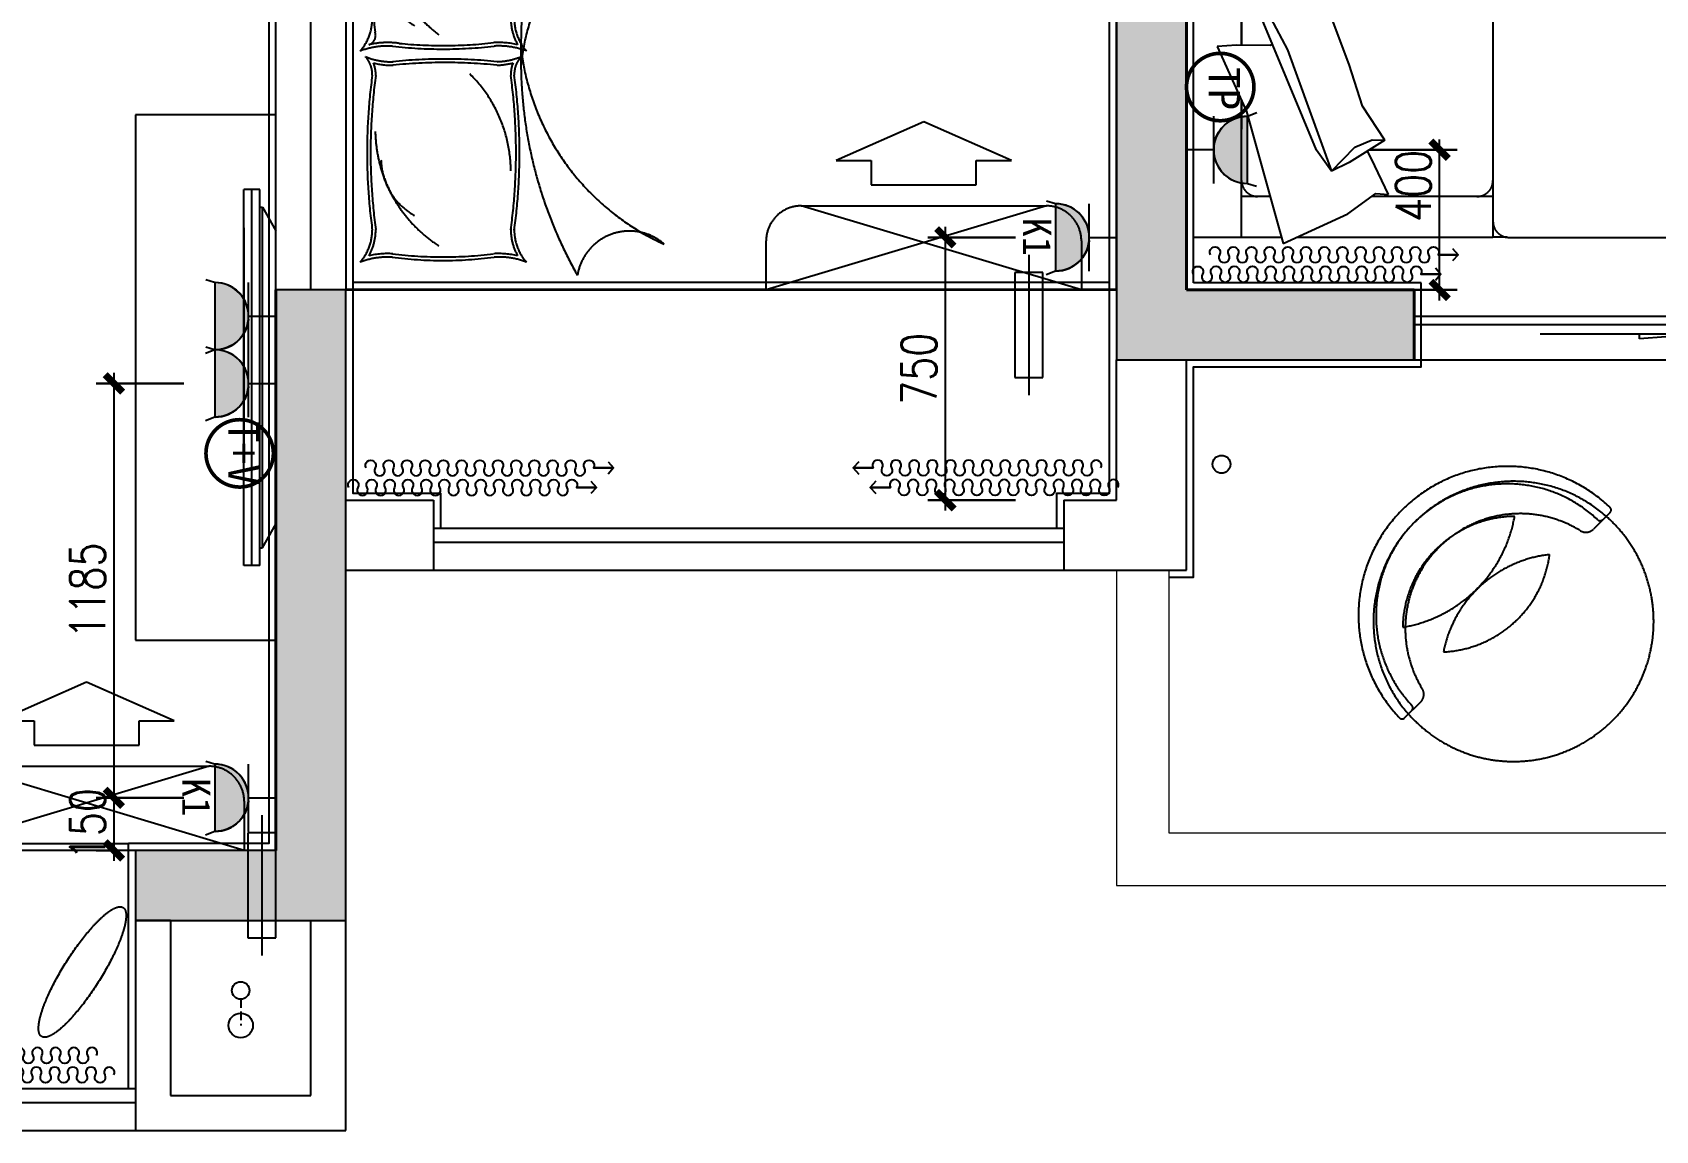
# Model space of a CAD drawing. Header units: inches. Extents: x -2597087 to 134135, y -662679 to 20000.
# Drawn here: x 9923 to 14557, y -62292 to -59157 of the extents above; entities that cross this region are included whole.
import ezdxf
from ezdxf.enums import TextEntityAlignment as Align

# ---------------------------------------------------------------- set-up
doc = ezdxf.new("R2010")
doc.units = ezdxf.units.IN
doc.header["$LTSCALE"] = 100
doc.header["$MEASUREMENT"] = 0
for name, pattern in [('__DASH', [0.35, 0.25, -0.1]), ('DASH', [0.35, 0.25, -0.1]), ('HIDDEN', [0.375, 0.25, -0.125]), ('HIDDEN2', [4.7625, 3.175, -1.5875])]:
    doc.linetypes.add(name, pattern=pattern)
doc.layers.get('0').update_dxf_attribs({"linetype": 'CONTINUOUS'})
doc.layers.get('Defpoints').update_dxf_attribs({"linetype": 'CONTINUOUS'})
for name, color, linetype in [('002新做墙体', 53, 'CONTINUOUS'), ('003门', 17, 'CONTINUOUS'), ('009-活动家具', 157, 'DASH'), ('009活动家具', 157, 'CONTINUOUS'), ('011 完成面', 24, 'CONTINUOUS'), ('011完成面', 24, 'CONTINUOUS'), ('015天花', 65, 'CONTINUOUS'), ('017-插座图层', 30, 'CONTINUOUS'), ('018-弱电图层', 20, 'CONTINUOUS'), ('026窗帘', 11, 'CONTINUOUS'), ('027楼梯', 77, 'CONTINUOUS'), ('029空调室内机', 82, 'CONTINUOUS'), ('PIPE-凝结', 99, 'DASH'), ('PUB_HATCH', 8, 'CONTINUOUS'), ('VPIPE-凝结', 99, 'DASH'), ('WALL', 7, 'CONTINUOUS'), ('WINDOW', 4, 'CONTINUOUS'), ('插座尺寸标注', 2, 'CONTINUOUS')]:
    doc.layers.add(name, color=color, linetype=linetype)
doc.layers.add('BALCONY', color=3, linetype='CONTINUOUS', lineweight=0)
doc.layers.add('COLUMN', color=30, linetype='CONTINUOUS', lineweight=40)
doc.styles.add('尺寸标注', font='romans.shx', dxfattribs={"width": 0.8, "bigfont": 'hztxt.shx'})
doc.styles.add('文字标注', font='')
doc.styles.get('文字标注').set_extended_font_data('SimSun')
doc.dimstyles.new('A3-50', dxfattribs={"dimscale": 50, "dimtxt": 2, "dimasz": 1, "dimexe": 1, "dimexo": 1, "dimgap": 0.5, "dimtad": 1, "dimdec": 0, "dimlfac": -50, "dimrnd": 5, "dimzin": 0, "dimdsep": 46, "dimtxsty": '尺寸标注', "dimblk": 'ARCHTICK', "dimcen": 0, "dimdle": 0.6, "dimclrd": 251, "dimclre": 251, "dimclrt": 2, "dimadec": 0, "dimazin": 0, "dimtfac": 1, "dimtdec": 0, "dimtix": 1, "dimtmove": 2, "dimatfit": 3, "dimldrblk": 'DOT', "dimfxl": 4, "dimfxlon": 1, "dimtolj": 1, "dimtzin": 0, "dimlwe": 30, "dimarcsym": 0})

# ---------------------------------------------------------------- blocks, each defined once
blk = doc.blocks.new('*U1377')
at = {"linetype": 'Continuous'}
for p, q in [((-39.4, -71.7), (-45.1, -75.6)), ((-33.4, -68.3), (-39.4, -71.7)), ((-39.4, -71.7), (-39.4, -71.7)), ((-27.1, -65.6), (-33.4, -68.3)), ((-33.4, -68.3), (-33.4, -68.3)), ((-20.5, -63.4), (-27.1, -65.6)), ((-27.1, -65.6), (-27.1, -65.6)), ((-13.8, -61.8), (-20.5, -63.4)), ((-20.5, -63.4), (-20.5, -63.4)), ((-6.9, -60.8), (-13.8, -61.8)), ((-13.8, -61.8), (-13.8, -61.8)), ((0, -60.5), (-6.9, -60.8)), ((-6.9, -60.8), (-6.9, -60.8)), ((6.9, -60.8), (0, -60.5)), ((6.9, -60.8), (6.9, -60.8)), ((6.9, -60.8), (13.8, -61.8)), ((13.8, -61.8), (13.8, -61.8)), ((13.8, -61.8), (20.5, -63.4)), ((20.5, -63.4), (20.5, -63.4)), ((20.5, -63.4), (27.1, -65.6)), ((27.1, -65.6), (27.1, -65.6)), ((27.1, -65.6), (33.4, -68.3)), ((33.4, -68.3), (33.4, -68.3)), ((33.4, -68.3), (39.5, -71.7)), ((39.5, -71.7), (39.5, -71.7)), ((39.5, -71.7), (45.2, -75.6)), ((-69.9, -108.3), (-72.1, -114.9)), ((-67.1, -102), (-69.9, -108.3)), ((-69.9, -108.3), (-69.9, -108.3)), ((-63.7, -95.9), (-67.1, -102)), ((-67.1, -102), (-67.1, -102)), ((-59.8, -90.2), (-63.7, -95.9)), ((-63.7, -95.9), (-63.7, -95.9)), ((-55.4, -84.9), (-59.8, -90.2)), ((-59.8, -90.2), (-59.8, -90.2)), ((-50.5, -80), (-55.4, -84.9)), ((-55.4, -84.9), (-55.4, -84.9)), ((-45.1, -75.6), (-50.5, -80)), ((-50.5, -80), (-50.5, -80)), ((-45.1, -75.6), (-45.1, -75.6)), ((45.2, -75.6), (45.2, -75.6)), ((45.2, -75.6), (50.5, -80)), ((50.5, -80), (50.5, -80)), ((50.5, -80), (55.4, -84.9)), ((55.4, -84.9), (55.4, -84.9)), ((55.4, -84.9), (59.8, -90.2)), ((59.8, -90.2), (59.8, -90.2)), ((59.8, -90.2), (63.7, -95.9)), ((63.7, -95.9), (63.7, -95.9)), ((63.7, -95.9), (67.1, -102)), ((67.1, -102), (67.1, -102)), ((67.1, -102), (69.9, -108.3)), ((69.9, -108.3), (69.9, -108.3)), ((69.9, -108.3), (72.1, -114.9)), ((-74.7, -128.5), (-75, -135.4)), ((75, -135.4), (-75, -135.4)), ((-73.7, -121.6), (-74.7, -128.5)), ((-74.7, -128.5), (-74.7, -128.5)), ((-72.1, -114.9), (-73.7, -121.6)), ((-73.7, -121.6), (-73.7, -121.6)), ((-72.1, -114.9), (-72.1, -114.9)), ((72.1, -114.9), (72.1, -114.9)), ((72.1, -114.9), (73.7, -121.6)), ((73.7, -121.6), (73.7, -121.6)), ((73.7, -121.6), (74.7, -128.5)), ((74.7, -128.5), (74.7, -128.5)), ((74.7, -128.5), (75, -135.4)), ((75, -135.4), (75, -135.4))]:
    blk.add_line(p, q, dxfattribs=at)
for points in [[(-39.4, -71.7), (-45.1, -75.6), (45.2, -75.6)], [(-33.4, -68.3), (-39.4, -71.7), (39.5, -71.7)], [(-39.4, -71.7), (-39.4, -71.7), (39.5, -71.7)], [(-27.1, -65.6), (-33.4, -68.3), (33.4, -68.3)], [(-33.4, -68.3), (-33.4, -68.3), (33.4, -68.3)], [(-20.5, -63.4), (-27.1, -65.6), (27.1, -65.6)], [(-27.1, -65.6), (-27.1, -65.6), (27.1, -65.6)], [(-13.8, -61.8), (-20.5, -63.4), (20.5, -63.4)], [(-20.5, -63.4), (-20.5, -63.4), (20.5, -63.4)], [(-6.9, -60.8), (-13.8, -61.8), (13.8, -61.8)], [(-13.8, -61.8), (-13.8, -61.8), (13.8, -61.8)], [(0, -60.5), (-6.9, -60.8), (6.9, -60.8)], [(-6.9, -60.8), (-6.9, -60.8), (6.9, -60.8)], [(-69.9, -108.3), (-72.1, -114.9), (72.1, -114.9)], [(-67.1, -102), (-69.9, -108.3), (69.9, -108.3)], [(-69.9, -108.3), (-69.9, -108.3), (69.9, -108.3)], [(-63.7, -95.9), (-67.1, -102), (67.1, -102)], [(-67.1, -102), (-67.1, -102), (67.1, -102)], [(-59.8, -90.2), (-63.7, -95.9), (63.7, -95.9)], [(-63.7, -95.9), (-63.7, -95.9), (63.7, -95.9)], [(-55.4, -84.9), (-59.8, -90.2), (59.8, -90.2)], [(-59.8, -90.2), (-59.8, -90.2), (59.8, -90.2)], [(-50.5, -80), (-55.4, -84.9), (55.4, -84.9)], [(-55.4, -84.9), (-55.4, -84.9), (55.4, -84.9)], [(-45.1, -75.6), (-50.5, -80), (50.5, -80)], [(-50.5, -80), (-50.5, -80), (50.5, -80)], [(-45.1, -75.6), (-45.1, -75.6), (45.2, -75.6)], [(-74.7, -128.5), (-75, -135.4), (75, -135.4)], [(-73.7, -121.6), (-74.7, -128.5), (74.7, -128.5)], [(-74.7, -128.5), (-74.7, -128.5), (74.7, -128.5)], [(-72.1, -114.9), (-73.7, -121.6), (73.7, -121.6)], [(-73.7, -121.6), (-73.7, -121.6), (73.7, -121.6)], [(-72.1, -114.9), (-72.1, -114.9), (72.1, -114.9)]]:
    blk.add_solid(points, dxfattribs=at)
at = {"linetype": 'Continuous', "extrusion": (0, 0, -1)}
for points in [[(39.4, -71.7), (-39.5, -71.7), (-39.5, -71.7)], [(39.4, -71.7), (-39.5, -71.7), (-45.2, -75.6)], [(33.4, -68.3), (-33.4, -68.3), (-33.4, -68.3)], [(33.4, -68.3), (-33.4, -68.3), (-39.5, -71.7)], [(27.1, -65.6), (-27.1, -65.6), (-27.1, -65.6)], [(27.1, -65.6), (-27.1, -65.6), (-33.4, -68.3)], [(20.5, -63.4), (-20.5, -63.4), (-20.5, -63.4)], [(20.5, -63.4), (-20.5, -63.4), (-27.1, -65.6)], [(13.8, -61.8), (-13.8, -61.8), (-13.8, -61.8)], [(13.8, -61.8), (-13.8, -61.8), (-20.5, -63.4)], [(6.9, -60.8), (-6.9, -60.8), (-6.9, -60.8)], [(6.9, -60.8), (-6.9, -60.8), (-13.8, -61.8)], [(69.9, -108.3), (-69.9, -108.3), (-69.9, -108.3)], [(69.9, -108.3), (-69.9, -108.3), (-72.1, -114.9)], [(67.1, -102), (-67.1, -102), (-67.1, -102)], [(67.1, -102), (-67.1, -102), (-69.9, -108.3)], [(63.7, -95.9), (-63.7, -95.9), (-63.7, -95.9)], [(63.7, -95.9), (-63.7, -95.9), (-67.1, -102)], [(59.8, -90.2), (-59.8, -90.2), (-59.8, -90.2)], [(59.8, -90.2), (-59.8, -90.2), (-63.7, -95.9)], [(55.4, -84.9), (-55.4, -84.9), (-55.4, -84.9)], [(55.4, -84.9), (-55.4, -84.9), (-59.8, -90.2)], [(50.5, -80), (-50.5, -80), (-50.5, -80)], [(50.5, -80), (-50.5, -80), (-55.4, -84.9)], [(45.1, -75.6), (-45.2, -75.6), (-45.2, -75.6)], [(45.1, -75.6), (-45.2, -75.6), (-50.5, -80)], [(75, -135.4), (-75, -135.4), (-75, -135.4)], [(74.7, -128.5), (-74.7, -128.5), (-74.7, -128.5)], [(74.7, -128.5), (-74.7, -128.5), (-75, -135.4)], [(73.7, -121.6), (-73.7, -121.6), (-73.7, -121.6)], [(73.7, -121.6), (-73.7, -121.6), (-74.7, -128.5)], [(72.1, -114.9), (-72.1, -114.9), (-72.1, -114.9)], [(72.1, -114.9), (-72.1, -114.9), (-73.7, -121.6)]]:
    blk.add_solid(points, dxfattribs=at)
blk = doc.blocks.new('A$C14D57D85')
for p, q in [((0, -60.5), (0, 0)), ((75, -60.5), (-75, -60.5)), ((-75, -136.2), (-81.2, -156.2)), ((75, -135.4), (-75, -135.4)), ((-75, -135.4), (-75, -136.2)), ((75, -136), (83.4, -156.6))]:
    blk.add_line(p, q)
blk.add_arc((0, -135.5), 75, 0.0968, 179.9027)
at = {"linetype": 'Continuous'}
blk.add_blockref('*U1377', (0, 0), dxfattribs=at)
at = {"color": 2, "style": '文字标注'}
blk.add_attdef('F', text='', height=62.7, dxfattribs=at).set_placement((-19.2, -207.1), (25.6, -207.1), align=Align.ALIGNED)
blk = doc.blocks.new('A$C556527C6')
at = {"const_width": 8.17}
blk.add_lwpolyline([(-75.2, 75.2, 1), (75.2, 75.2, 1)], format="xyb", close=True, dxfattribs=at)
at = {"color": 50, "style": '文字标注'}
blk.add_attdef('F', (-23.1, 32.8), '', height=84.7, dxfattribs=at)
blk = doc.blocks.new('_ArchTick')
at = {"color": 0, "linetype": 'ByBlock', "const_width": 0.4}
blk.add_lwpolyline([(-0.5, -0.5), (0.5, 0.5)], dxfattribs=at)
blk = doc.blocks.new('*D1417')
at = {"layer": 'Defpoints', "color": 0, "transparency": 16777216}
for p in [(-5006.1, -58552.6), (-5390.9, -59735.7), (-4928.7, -59735.7)]:
    blk.add_point(p, dxfattribs=at)
at = {"layer": '插座尺寸标注', "color": 251, "lineweight": 30, "transparency": 16777216}
for p, q in [((-5190.9, -58552.6), (-5440.9, -58552.6)), ((-5190.9, -59735.7), (-5440.9, -59735.7))]:
    blk.add_line(p, q, dxfattribs=at)
at = {"layer": '插座尺寸标注', "color": 251, "lineweight": -2, "transparency": 16777216}
blk.add_line((-5390.9, -58522.6), (-5390.9, -59765.7), dxfattribs=at)
at = {"layer": '插座尺寸标注', "color": 251, "lineweight": -2, "transparency": 16777216, "xscale": 50, "yscale": 50, "zscale": 50}
for p, rotation in [((-5390.9, -58552.6), 90), ((-5390.9, -59735.7), 270)]:
    blk.add_blockref('_ArchTick', p, dxfattribs=dict(at, rotation=rotation))
at = {"layer": '插座尺寸标注', "color": 2, "transparency": 16777216, "insert": (-5465.9, -59144.1), "char_height": 100, "attachment_point": 5, "rotation": 90, "style": '尺寸标注'}
blk.add_mtext('\\A1;1185', dxfattribs=at)
blk = doc.blocks.new('_Dot')
at = {"color": 0, "linetype": 'ByBlock', "lineweight": -2}
blk.add_line((-0.5, 0), (-1, 0), dxfattribs=at)
at = {"color": 0, "linetype": 'ByBlock', "const_width": 0.5}
blk.add_lwpolyline([(-0.25, 0, 1), (0.25, 0, 1)], format="xyb", close=True, dxfattribs=at)
blk = doc.blocks.new('*D1418')
at = {"layer": 'Defpoints', "color": 0, "transparency": 16777216}
for p in [(-4928.7, -59735.7), (-5390.9, -59885.7), (-5328.7, -59885.7)]:
    blk.add_point(p, dxfattribs=at)
at = {"layer": '插座尺寸标注', "color": 251, "lineweight": -2, "transparency": 16777216}
blk.add_line((-5390.9, -59705.7), (-5390.9, -59915.7), dxfattribs=at)
at = {"layer": '插座尺寸标注', "color": 251, "lineweight": 30, "transparency": 16777216}
for p, q in [((-5190.9, -59735.7), (-5440.9, -59735.7)), ((-5378.7, -59885.7), (-5440.9, -59885.7))]:
    blk.add_line(p, q, dxfattribs=at)
at = {"layer": '插座尺寸标注', "color": 251, "lineweight": -2, "transparency": 16777216, "xscale": 50, "yscale": 50, "zscale": 50}
for p, rotation in [((-5390.9, -59735.7), 90), ((-5390.9, -59885.7), 270)]:
    blk.add_blockref('_ArchTick', p, dxfattribs=dict(at, rotation=rotation))
at = {"layer": '插座尺寸标注', "color": 2, "transparency": 16777216, "insert": (-5465.9, -59810.7), "char_height": 100, "attachment_point": 5, "rotation": 90, "style": '尺寸标注'}
blk.add_mtext('\\A1;150', dxfattribs=at)
blk = doc.blocks.new('*D1420')
at = {"layer": 'Defpoints', "color": 0, "transparency": 16777216}
for p in [(-3017, -58135.7), (-2528.7, -58135.7), (-2528.7, -58885.7)]:
    blk.add_point(p, dxfattribs=at)
at = {"layer": '插座尺寸标注', "color": 251, "lineweight": 30, "transparency": 16777216}
for p, q in [((-2817, -58135.7), (-3067, -58135.7)), ((-2817, -58885.7), (-3067, -58885.7))]:
    blk.add_line(p, q, dxfattribs=at)
at = {"layer": '插座尺寸标注', "color": 251, "lineweight": -2, "transparency": 16777216}
blk.add_line((-3017, -58915.7), (-3017, -58105.7), dxfattribs=at)
at = {"layer": '插座尺寸标注', "color": 251, "lineweight": -2, "transparency": 16777216, "xscale": 50, "yscale": 50, "zscale": 50}
for p, rotation in [((-3017, -58135.7), 90), ((-3017, -58885.7), 270)]:
    blk.add_blockref('_ArchTick', p, dxfattribs=dict(at, rotation=rotation))
at = {"layer": '插座尺寸标注', "color": 2, "transparency": 16777216, "insert": (-3092, -58510.7), "char_height": 100, "attachment_point": 5, "rotation": 90, "style": '尺寸标注'}
blk.add_mtext('\\A1;750', dxfattribs=at)
blk = doc.blocks.new('*D1421')
at = {"layer": 'Defpoints', "color": 0, "transparency": 16777216}
for p in [(-2151.9, -57885.7), (-1606.1, -57885.7), (-2151.9, -58285.7)]:
    blk.add_point(p, dxfattribs=at)
at = {"layer": '插座尺寸标注', "color": 251, "lineweight": -2, "transparency": 16777216}
blk.add_line((-1606.1, -58315.7), (-1606.1, -57855.7), dxfattribs=at)
at = {"layer": '插座尺寸标注', "color": 251, "lineweight": 30, "transparency": 16777216}
for p, q in [((-1806.1, -57885.7), (-1556.1, -57885.7)), ((-1806.1, -58285.7), (-1556.1, -58285.7))]:
    blk.add_line(p, q, dxfattribs=at)
at = {"layer": '插座尺寸标注', "color": 251, "lineweight": -2, "transparency": 16777216, "xscale": 50, "yscale": 50, "zscale": 50}
for p, rotation in [((-1606.1, -57885.7), 90), ((-1606.1, -58285.7), 270)]:
    blk.add_blockref('_ArchTick', p, dxfattribs=dict(at, rotation=rotation))
at = {"layer": '插座尺寸标注', "color": 2, "transparency": 16777216, "insert": (-1681.1, -57988.5), "char_height": 100, "attachment_point": 5, "rotation": 90, "style": '尺寸标注'}
blk.add_mtext('\\A1;400', dxfattribs=at)
blk = doc.blocks.new('dfgdfht67964dfgsdg')
at = {"layer": '029空调室内机', "color": 250, "linetype": '__DASH', "ltscale": 100}
for p, q in [((-100, 240), (-900, 0)), ((0, 0), (-800, 240))]:
    blk.add_line(p, q, dxfattribs=at)
blk.add_lwpolyline([(-700, 370), (-600, 370), (-600, 300), (-300, 300), (-300, 370), (-200, 370), (-450, 480)], close=True, dxfattribs=at)
blk.add_lwpolyline([(0, 0), (-900, 0), (-900, 140, -0.414214), (-800, 240), (-100, 240, -0.414214), (0, 140)], format="xyb", close=True, dxfattribs=at)
blk = doc.blocks.new('sdfgadsgfasdy568753sdfas')
at = {"layer": '029空调室内机', "color": 250, "linetype": '__DASH', "ltscale": 100}
blk.add_line((0, 100), (0, -300), dxfattribs=at)
blk.add_lwpolyline([(-40, -250), (40, -250), (40, 50), (-40, 50)], close=True, dxfattribs=at)
blk = doc.blocks.new('$DorLib2D$00000131')
at = {"color": 0, "linetype": 'Continuous'}
for p, q in [((0.15, 0.125), (0.2319, 0.1973)), ((0.2319, 0.1973), (0.2319, 0.125)), ((-0.5, 0.125), (-0.5, 0)), ((0.0192, 0.125), (-0.5, 0.125)), ((0.0192, 0), (0.0192, 0.125)), ((0.35, 0.125), (0.15, 0.125)), ((-0.5, 0), (0.0192, 0)), ((-0.024, 0), (0.5, 0)), ((-0.024, -0.125), (-0.024, 0)), ((0.5, 0), (0.5, -0.125)), ((-0.35, -0.125), (-0.15, -0.125)), ((-0.2319, -0.1973), (-0.2319, -0.125)), ((-0.15, -0.125), (-0.2319, -0.1973)), ((0.5, -0.125), (-0.024, -0.125))]:
    blk.add_line(p, q, dxfattribs=at)
blk = doc.blocks.new('A$C21280DF3')
at = {"layer": '009活动家具', "linetype": 'HIDDEN', "ltscale": 250}
for p, q in [((75, 0), (75, 1035)), ((75, 1035), (150, 1035)), ((150, 0), (150, 1035)), ((61.9, 986.5), (0, 921.7)), ((75, 986.5), (61.9, 986.5)), ((0, 113.3), (0, 921.7)), ((150, 930), (150, 330)), ((0, 594), (0, 666)), ((0, 371.6), (0, 443.7)), ((61.9, 48.5), (0, 113.3)), ((75, 48.5), (61.9, 48.5)), ((75, 0), (150, 0))]:
    blk.add_line(p, q, dxfattribs=at)
at = {"layer": '009活动家具', "color": 251, "linetype": 'HIDDEN', "ltscale": 250}
for p, q in [((112.6, 0), (112.6, 1035)), ((61.9, 48.5), (61.9, 986.5))]:
    blk.add_line(p, q, dxfattribs=at)
blk = doc.blocks.new('dsfsdfs')
at = {"linetype": 'DASH', "ltscale": 10}
blk.add_line((52703.5, 27008.2), (52703.8, 27008.2), dxfattribs=at)
at = {"layer": '009活动家具', "linetype": 'DASH', "ltscale": 200}
for p, q in [((54655.7, 28544.5), (54631.3, 28538.3)), ((54686, 28550.1), (54655.7, 28544.5)), ((54712.8, 28551.3), (54686, 28550.1)), ((54739.6, 28548.8), (54712.8, 28551.3)), ((54759.1, 28544.6), (54739.6, 28548.8)), ((54794, 28522.6), (54759.1, 28544.6)), ((54571.4, 28509.9), (54527.5, 28483.3)), ((54592.8, 28520.1), (54571.4, 28509.9)), ((54600.8, 28503.1), (54580.3, 28493.3)), ((54631.3, 28538.3), (54592.8, 28520.1)), ((54637.7, 28520.5), (54600.9, 28503.1)), ((54659.7, 28526.1), (54637.7, 28520.5)), ((54688.1, 28531.4), (54659.7, 28526.1)), ((54712.4, 28532.5), (54688.1, 28531.4)), ((54736.7, 28530.2), (54712.4, 28532.5)), ((54751.9, 28526.9), (54736.7, 28530.2)), ((54779.9, 28509.3), (54751.9, 28526.9)), ((54795.7, 28480.4), (54779.9, 28509.3)), ((54813, 28488), (54794, 28522.6)), ((54497.4, 28456.3), (54453.9, 28407.4)), ((54527.5, 28483.3), (54497.4, 28456.3)), ((54538.8, 28468.1), (54510.7, 28443)), ((54580.3, 28493.3), (54538.8, 28468.1)), ((54803.6, 28457.4), (54795.7, 28480.4)), ((54810.9, 28424.7), (54803.6, 28457.4)), ((54821.7, 28462.5), (54813, 28488)), ((54829.6, 28427), (54821.7, 28462.5)), ((54453.9, 28407.4), (54440.9, 28360.4)), ((54510.7, 28443), (54470.8, 28398.2)), ((54811.8, 28389.2), (54810.9, 28424.7)), ((54830.7, 28388.4), (54829.6, 28427)), ((53146.9, 28233.8), (53146.9, 28369.7)), ((54440.9, 28360.4), (54440.5, 28318.5)), ((54459.7, 28357.7), (54459.3, 28319.1)), ((54470.8, 28398.2), (54459.7, 28357.7)), ((54799.5, 28339.2), (54808.8, 28362.7)), ((54808.8, 28362.7), (54811.8, 28389.2)), ((54816.7, 28331.6), (54827.1, 28358.1)), ((54827.1, 28358.1), (54830.7, 28388.4)), ((54440.5, 28318.5), (54444, 28272.9)), ((54459.3, 28319.1), (54462.7, 28274.3)), ((54785.6, 28297.5), (54787.8, 28311.2)), ((54787.8, 28311.2), (54790.5, 28320.9)), ((54790.5, 28320.9), (54799.5, 28339.2)), ((54806.2, 28307.2), (54808.1, 28314.2)), ((54808.1, 28314.2), (54816.7, 28331.6)), ((54444, 28272.9), (54447.1, 28232.2)), ((54462.7, 28274.3), (54465.6, 28236.9)), ((54775.3, 28244.1), (54781.7, 28271.5)), ((54781.7, 28271.5), (54785.6, 28297.5)), ((54793.2, 28238.1), (54800.2, 28268)), ((54800.2, 28268), (54804.1, 28294.6)), ((54804.1, 28294.6), (54806.2, 28307.2)), ((52566.6, 25670.8), (52566.6, 28233.8)), ((52566.6, 28233.8), (53421.6, 28233.8)), ((52703.8, 27827.2), (52703.8, 28233.8)), ((53421.6, 28233.8), (53421.6, 28073.4)), ((54447.1, 28232.2), (54469.4, 28181.2)), ((54465.6, 28236.9), (54485.3, 28191.8)), ((54748.9, 28204.1), (54768.6, 28228.8)), ((54762.7, 28191.3), (54784.8, 28219)), ((54768.6, 28228.8), (54775.3, 28244.1)), ((54784.8, 28219), (54793.2, 28238.1)), ((54469.4, 28181.2), (54502.5, 28146.9)), ((54485.3, 28191.8), (54485.3, 28191.8)), ((54485.3, 28191.8), (54516, 28159.9)), ((54696.3, 28159.5), (54719.7, 28177)), ((54719.7, 28177), (54748.9, 28204.1)), ((54731.8, 28162.5), (54762.7, 28191.3)), ((54502.5, 28146.9), (54525.1, 28123.5)), ((54516, 28159.9), (54535.7, 28139.7)), ((54535.7, 28139.7), (54588.8, 28119.8)), ((54612.6, 28124.1), (54654, 28138.3)), ((54654, 28138.3), (54696.3, 28159.5)), ((54661.2, 28120.9), (54706.2, 28143.4)), ((54706.2, 28143.4), (54731.8, 28162.5)), ((52703.8, 28119.2), (52794.8, 28119.2)), ((52983.8, 28119.2), (53421.6, 28119.2)), ((53375.9, 28119.2), (52983.8, 28119.2)), ((54525.1, 28123.5), (54587.1, 28100.4)), ((54587.1, 28100.4), (54617.4, 28105.9)), ((54588.8, 28119.8), (54612.6, 28124.1)), ((54617.4, 28105.9), (54661.2, 28120.9)), ((53421.6, 28043.2), (53421.6, 28073.4)), ((53421.6, 28073.4), (53421.6, 25670.8)), ((53421.6, 27548.2), (53421.6, 28073.4)), ((53631.9, 27928.1), (53668.2, 27955.2)), ((54411, 27911.8), (54368, 27925.9)), ((54638.3, 27493), (54615.9, 27532.3)), ((52703.8, 27489.1), (52703.8, 27226.2)), ((52703.8, 27223.1), (52703.8, 27489.1)), ((53421.6, 27456.7), (53421.6, 25833.4)), ((52703.5, 27327.8), (52703.8, 27327.8)), ((53375.9, 27295.8), (52885.9, 27295.8)), ((52703.8, 27237.7), (52703.8, 27289.2)), ((52703.8, 27289.2), (52703.8, 27237.7)), ((52703.8, 27223.1), (52703.8, 27285.9)), ((52703.8, 27231.3), (52703.8, 27223.1)), ((53270.7, 26736.7), (53248.5, 26776.1)), ((53974.4, 26742.5), (54017.3, 26728.2)), ((54855.5, 26699.9), (54885.5, 26733.8)), ((52703.3, 26219.7), (52703.4, 26431.6)), ((52703.5, 26430.6), (52902, 26430.6)), ((52703.8, 26237.8), (52703.8, 26431.7)), ((52703.8, 26430.6), (52703.8, 26219.6)), ((52911.6, 26430.6), (53375.9, 26430.6)), ((52935.2, 26430.6), (53375.9, 26430.6)), ((53467.3, 26435.8), (53421.6, 26435.8)), ((53467.3, 26435.8), (54286.2, 26435.8)), ((54331.6, 26390.1), (54331.6, 25784.8)), ((52703.8, 25670.8), (52703.8, 26061.5)), ((52703.8, 26061.5), (52703.8, 25980)), ((52782.2, 25787.7), (52703.8, 25787.7)), ((53375.9, 25787.7), (53075.3, 25787.7)), ((53421.6, 25787.7), (53114.6, 25787.7)), ((54331.6, 25784.8), (54331.6, 25716.5)), ((53421.6, 25670.8), (52860.2, 25670.8)), ((53461.8, 25671.2), (53421.6, 25671.2)), ((53467.3, 25670.8), (54285.9, 25670.8))]:
    blk.add_line(p, q, dxfattribs=at)
at = {"layer": '009活动家具', "color": 251, "linetype": 'DASH', "ltscale": 200}
for p, q in [((53146.9, 28369.7), (54443.5, 28369.7)), ((53713.4, 27850.6), (54150.1, 27260.2)), ((53719.3, 27854.9), (54157.8, 27262.1)), ((54351.6, 27814.6), (54177.3, 27288.4)), ((54358.5, 27812.3), (54184.2, 27286.1)), ((54529.1, 27460.7), (54047, 27187.1)), ((54532.7, 27454.4), (54050.6, 27180.8)), ((54027.4, 26841.7), (54204.3, 27367.1)), ((54034.3, 26839.4), (54211.2, 27364.8)), ((53354.2, 26814), (54278.3, 27318.7)), ((53357.8, 26807.6), (54281.9, 27312.3)), ((54789.9, 26793.1), (54171.6, 27247.2)), ((54785, 26787.6), (54169, 27239.7))]:
    blk.add_line(p, q, dxfattribs=at)
blk.add_lwpolyline([(54828.5, 28369.7), (55116.8, 28369.7), (55116.8, 25844.5), (54331.6, 25844.5)], dxfattribs=at)
at = {"layer": '009活动家具', "linetype": 'DASH', "ltscale": 200}
for points in [[(52788.5, 27488.5), (52785.4, 27489.9), (52689, 27488.9), (52634.4, 27492.7), (52717.8, 27858.5), (52822.4, 28235.2), (53007.5, 28105.5), (53086.8, 28092.7), (53123.7, 28095.3), (53074.6, 27993.1), (53055.1, 27949.8)], [(53101, 27921.2), (52998.6, 27984.9), (52948.1, 28010.3), (52905.7, 27950.3), (52740.8, 27373.7), (52727.8, 27325.2), (52800.7, 27300.5), (52897.4, 27254.5)], [(52738.1, 27234.8), (52721.4, 27233.1), (52668.5, 27246.9), (52688, 27044.2), (52673.5, 26422.7), (52785.4, 26455.9), (52864.7, 26442.6), (52898.8, 26428.3), (52889.6, 26504)], [(52928.7, 26515.7), (52811.3, 26488.1), (52755.3, 26480.3), (52734.4, 26550.7), (52705.2, 27231.7), (52715.7, 27260.4), (52792.7, 27260.4), (52891.8, 27251.6)], [(53113.3, 25948.7), (53010.9, 25885), (52960.4, 25859.6), (52918, 25919.6), (52753.1, 26316.1), (52740.1, 26387.2), (52813, 26411.9), (52909.7, 26435.4)], [(52792.3, 26221.9), (52785.4, 26218.8), (52689, 26219.8), (52634.4, 26216), (52717.8, 26030.2), (52822.4, 25653.5), (53007.5, 25738.2), (53086.8, 25796), (53123.7, 25793.4), (53074.6, 25895.6), (53063.2, 25917.5)], [(52817.6, 25670.8), (52566.6, 25670.8)]]:
    blk.add_lwpolyline(points, dxfattribs=at)
for points in [[(52794.8, 28119.2), (52749.5, 28119.2, 0.414214), (52703.8, 28073.4), (52703.8, 27827.2)], [(52785.2, 25787.7), (52749.5, 25787.7, -0.414214), (52703.8, 25833.4), (52703.8, 26061.5)]]:
    blk.add_lwpolyline(points, format="xyb", dxfattribs=at)
for points in [[(52781.3, 27325.4), (52727.8, 27325.2), (52822.3, 27483.1), (52948.1, 28010.3), (53015.1, 27941.7), (53064, 27920.8), (53101, 27921.2), (53036.4, 27824.1), (52999.1, 27525), (52897.4, 27254.5), (52868.7, 27294.8), (52828.4, 27318.2)], [(52798, 27243), (52747.4, 27260.4), (52779.1, 27102), (52787.1, 26480.3), (52872.5, 26523.8), (52925.5, 26527.9), (52960.5, 26515.7), (52930.4, 26628.4), (52933.2, 27005.7), (52923.6, 27251.6), (52890.6, 27243.9), (52845, 27234.8)], [(52793.6, 26387), (52740.1, 26387.2), (52834.6, 26206.8), (52960.4, 25859.6), (53027.4, 25928.2), (53076.3, 25949.1), (53113.3, 25948.7), (53048.7, 26045.8), (53011.4, 26164.9), (52909.7, 26435.4), (52881, 26417.5), (52840.7, 26394.2)]]:
    blk.add_lwpolyline(points, close=True, dxfattribs=at)
for centre, radius in [((54172.5, 27272.5), 405), ((54160.8, 27249.6), 170.5), ((54164.6, 27249.4), 58.8), ((54164.6, 27249.4), 51.5)]:
    blk.add_circle(centre, radius, dxfattribs=at)
for centre, radius, start, end in [((54617, 28469.1), 56.4, 115.3623, 115.4039), ((54617, 28469.1), 37.6, 115.3623, 115.4039), ((53375.9, 28073.4), 45.7, 0, 90), ((53648.8, 27943.3), 22.7, 31.3668, 222.0761), ((54390.2, 27920.9), 22.7, 336.5426, 167.2519), ((54628.9, 27513.7), 22.7, 294.447, 125.1563), ((52749.5, 27364.5), 45.7, 180, 270), ((53375.9, 27341.5), 45.7, 270, 0), ((53375.9, 27250.1), 45.7, 0, 90), ((53257.8, 26755.4), 22.7, 114.0913, 304.8006), ((53995.2, 26733.3), 22.7, 156.2658, 346.9751), ((54872.1, 26715.4), 22.7, 223.1257, 53.835), ((53375.9, 26476.3), 45.7, 270, 0), ((53375.9, 26384.8), 45.7, 0, 90), ((53467.3, 26390.1), 45.7, 90, 180), ((54286.2, 26390.1), 45.7, 0, 90), ((53375.9, 25833.4), 45.7, 270, 0), ((53467.3, 25716.5), 45.7, 180, 270), ((54285.9, 25716.5), 45.7, 270, 0)]:
    blk.add_arc(centre, radius, start, end, dxfattribs=at)
for centre, major_axis, start_param, end_param in [((53680.7, 27900.5), (35.6, -47.8), 3.676927, 8.889443), ((53304.3, 26781.6), (-51.9, -29.3), 0.535335, 5.747851)]:
    blk.add_ellipse(centre, major_axis=major_axis, ratio=0.743916, start_param=start_param, end_param=end_param, dxfattribs=at)
at = {"layer": '009活动家具', "linetype": 'DASH', "ltscale": 200, "extrusion": (0, 0, -1)}
for centre, major_axis, start_param, end_param in [((54373.6, 27870.1), (-18.5, -56.7), 3.676927, 8.889443), ((54582.6, 27487.1), (-51.7, -29.6), 3.676927, 8.889443), ((54012, 26784), (-18.8, -56.6), 0.535335, 5.747851), ((54832.1, 26750.8), (44.6, -39.5), 0.535335, 5.747851)]:
    blk.add_ellipse(centre, major_axis=major_axis, ratio=0.743916, start_param=start_param, end_param=end_param, dxfattribs=at)
blk = doc.blocks.new('A$C3B4B66AD')
at = {"layer": '026窗帘', "elevation": -1.4}
blk.add_lwpolyline([(22.2, 755.9, -1.732051), (22.2, 730, 1.732051), (22.2, 704, -1.732051), (22.2, 678, 1.732051), (22.2, 652, -1.732051), (22.2, 626, 1.732051), (22.2, 600.1, -1.732051), (22.2, 574.1, 1.732051), (22.2, 548.1, -1.732051), (22.2, 522.1, 1.732051), (22.2, 496.1, -1.732051), (22.2, 470.1, 1.732051), (22.2, 444.2, -1.732051), (22.2, 418.2, 1.732051), (22.2, 392.2, -1.732051), (22.2, 366.2, 1.732051), (22.2, 340.2, -1.732051), (22.2, 314.3, 1.732051), (22.2, 288.3, -1.732051), (22.2, 262.3, 1.732051), (22.2, 236.3, -1.732051), (22.2, 210.3, 1.732051), (22.2, 184.4, -1.732051), (22.2, 158.4, 1.732051), (22.2, 132.4, -1.732051), (22.2, 106.4), (22.2, 49.1), (22.2, 106.4)], format="xyb", dxfattribs=at)
at = {"layer": '026窗帘', "color": 251, "elevation": -1.4}
blk.add_lwpolyline([(77.9, 706.8, -1.732051), (77.9, 680.9, 1.732051), (77.9, 654.9, -1.732051), (77.9, 628.9, 1.732051), (77.9, 602.9, -1.732051), (77.9, 576.9, 1.732051), (77.9, 551, -1.732051), (77.9, 525, 1.732051), (77.9, 499, -1.732051), (77.9, 473, 1.732051), (77.9, 447, -1.732051), (77.9, 421.1, 1.732051), (77.9, 395.1, -1.732051), (77.9, 369.1, 1.732051), (77.9, 343.1, -1.732051), (77.9, 317.1, 1.732051), (77.9, 291.2, -1.732051), (77.9, 265.2, 1.732051), (77.9, 239.2, -1.732051), (77.9, 213.2, 1.732051), (77.9, 187.2, -1.732051), (77.9, 161.3, 1.732051), (77.9, 135.3, -1.732051), (77.9, 109.3, 1.732051), (77.9, 83.3, -1.732051), (77.9, 57.3), (77.9, 0), (77.9, 57.3)], format="xyb", dxfattribs=at)
at = {"layer": '026窗帘', "elevation": -1.4}
blk.add_lwpolyline([(39.9, 65), (22.2, 49.1), (4.6, 65)], dxfattribs=at)
at = {"layer": '026窗帘', "color": 251, "elevation": -1.4}
blk.add_lwpolyline([(95.5, 15.9), (77.9, 0), (60.3, 15.9)], dxfattribs=at)
blk = doc.blocks.new('dsdesd')
at = {"layer": '009-活动家具', "linetype": 'DASH', "ltscale": 540}
for p, q in [((74543.1, 24622.3), (74495.3, 24574.4)), ((73956.4, 24035.5), (74002.6, 24081.7))]:
    blk.add_line(p, q, dxfattribs=at)
for centre, radius, start, end in [((74249.7, 24328.9), 425, 46.3808, 223.6192), ((74267.4, 24311.2), 400, 48.5833, 221.4167), ((74249.7, 24328.9), 375, 46.6142, 223.3858), ((74274.2, 24287.8), 323.4, 90.6525, 178.824), ((74286.5, 24290.5), 328.3, 58.7896, 211.2104), ((74267.4, 24311.2), 400, 221.4167, 48.5833), ((74536, 24629.3), 10, 315, 46.3808), ((74474.1, 24595.7), 30, 234.4613, 315), ((74514.2, 24608.7), 10, 226.6142, 315), ((73981.4, 24102.9), 30, 315, 35.5387), ((73969.9, 24064.4), 10, 315, 43.3858), ((73949.3, 24042.6), 10, 223.6192, 315)]:
    blk.add_arc(centre, radius, start, end, dxfattribs=at)
at = {"layer": '009-活动家具', "color": 251, "linetype": 'DASH', "ltscale": 540}
for centre, radius, start, end in [((73886.6, 24679), 389.9, 279.5023, 349.9742), ((74407.2, 24157.6), 346.3, 96.1088, 168.9276), ((74052.5, 24544.4), 320.7, 272.6454, 352.3911)]:
    blk.add_arc(centre, radius, start, end, dxfattribs=at)
blk = doc.blocks.new('sdfsagasdfghtry543')
at = {"layer": '009活动家具', "linetype": 'HIDDEN', "ltscale": 250}
blk.add_line((0, -2.1), (2200, -2.1), dxfattribs=at)
for points in [[(2200, 0), (2200, 1500), (0, 1500), (0, 0)], [(2180, 20), (2180, 1480), (20, 1480), (20, 20)]]:
    blk.add_lwpolyline(points, close=True, dxfattribs=at)
for centre, radius, start, end in [((2331.9, 688.2), 1831.9, 155.7801, 181.4872), ((890.4, 1429.9), 229.4, 177.5345, 274.7123), ((129.7, 1573), 191.6, 247.3977, 270.6869), ((-873.9, 1204.2), 949.6, 359.3234, 11.6654), ((283, 299), 1092.9, 82.1489, 97.9417), ((426.9, 1573.2), 191.6, 271.6077, 292.6023), ((1430.5, 1204.4), 949.6, 168.3346, 180.6766), ((129.7, 1573), 201.5, 255.4484, 271.1025), ((-2169.6, 1207.1), 2255.2, 359.632, 4.3459), ((283, 299), 1082.9, 82.1489, 97.9311), ((426.9, 1573.2), 201.5, 271.6077, 284.5516), ((2726.2, 1207.3), 2255.2, 175.6541, 180.368), ((1541.8, 982.3), 1481.2, 171.8237, 188.19), ((1937.2, 955.8), 1866.7, 172.7267, 186.836), ((45.9, 903.7), 425.2, 0.2718, 43.6237), ((-986.8, 982.5), 1472.9, 351.7966, 8.1896), ((-985.2, 982.5), 1481.2, 351.81, 8.1763), ((1200.1, 559), 705.1, 114.3672, 172.6535), ((555, 1097.6), 470.9, 180.6352, 232.112), ((288.7, 916.4), 188.3, 181.6509, 240.5833), ((-61.9, 771.3), 137.5, 318.4161, 360), ((618.5, 771.5), 147.4, 178.4473, 209.8513), ((618.5, 771.5), 137.5, 178.4473, 221.5839), ((57.2, 724.6), 28.1, 288.2372, 18.6853), ((119.8, 469.1), 235.1, 82.0679, 103.2301), ((277.6, 1956.8), 1261.2, 264.2945, 276.574), ((436.8, 469.3), 235.1, 76.7699, 93.4755), ((119.8, 469.1), 225.2, 86.4317, 110.485), ((129.7, 840.9), 191.6, 247.3977, 271.6077), ((-0.1, 613.2), 75.8, 358.1988, 42.1405), ((283, -809.7), 1466.9, 84.1587, 95.8413), ((277.6, 1956.8), 1271.2, 263.5044, 276.574), ((436.8, 469.3), 225.2, 69.515, 93.4755), ((426.9, 841.1), 191.6, 271.6077, 292.6023), ((556.7, 613.4), 75.8, 137.8595, 181.8012), ((1740.4, 651.3), 1240.4, 178.2641, 209.5364), ((1200.1, 770.5), 705.1, 187.3465, 245.6328), ((1688.7, 389.9), 1628.1, 172.2018, 187.8113), ((1688.6, 390), 1618, 172.187, 187.8073), ((129.7, 840.9), 201.5, 255.4484, 271.6077), ((-0.1, 613.2), 85.7, 358.1988, 22.4287), ((283, -809.7), 1456.9, 84.1587, 95.8413), ((80.7, 335.9), 390.4, 0.3646, 45.6323), ((426.9, 841.1), 201.5, 271.6077, 284.5516), ((-1133.4, 390.1), 1619.5, 352.1774, 7.8094), ((556.7, 613.4), 85.7, 157.5713, 181.8012), ((-1132, 390.1), 1628.1, 352.1887, 7.7982), ((481.3, 457.1), 397.2, 181.0112, 237.1507), ((288.7, 374), 188.3, 181.6509, 240.5833), ((-61.9, 168.7), 137.5, 318.4161, 0), ((-61.9, 168.7), 147.4, 330.1487, 0.6121), ((618.5, 168.8), 147.4, 178.4473, 209.8513), ((618.5, 168.8), 137.5, 178.4473, 221.5839), ((809.7, 15.5), 150.5, 48.5737, 170.7015), ((119.8, -133.5), 235.1, 86.5245, 103.2301), ((277.6, 1222.4), 1130.4, 262.668, 277.332), ((436.8, -133.4), 235.1, 76.7699, 93.4755), ((119.8, -133.5), 225.2, 86.5245, 110.485), ((277.6, 1222.4), 1140.4, 262.668, 277.332), ((436.8, -133.4), 225.2, 69.515, 93.4755)]:
    blk.add_arc(centre, radius, start, end, dxfattribs=at)
at = {"layer": '015天花', "color": 250, "linetype": 'HIDDEN2', "ltscale": 30}
blk.add_line((0, -2.1), (0, -2.1), dxfattribs=at)
blk = doc.blocks.new('A$C021D4E37')
at = {"layer": 'PUB_HATCH'}
for points in [[(9568.417, -1476.538), (9568.417, -3126.538), (10418.417, -3126.538), (10418.417, -2926.538), (9768.417, -2926.538), (9768.417, -1476.538)], [(7368.417, -2926.538), (7168.417, -2926.538), (7168.417, -4526.538), (6768.417, -4526.538), (6768.417, -4726.538), (7368.417, -4726.538)]]:
    blk.add_hatch(color=250, dxfattribs=at).paths.add_polyline_path(points)
at = {"layer": '002新做墙体'}
blk.add_lwpolyline([(7368.417, -2926.538), (7268.417, -2926.538), (7268.417, -226.538), (7368.417, -226.538)], close=True, dxfattribs=at)
at = {"layer": '003门'}
blk.add_line((10418.417, -3126.538), (12818.417, -3126.538), dxfattribs=at)
at = {"layer": '009活动家具', "linetype": 'HIDDEN', "ltscale": 250}
blk.add_lwpolyline([(6768.417, -2426.538), (6768.417, -3926.538), (7168.417, -3926.538), (7168.417, -2426.538)], close=True, dxfattribs=at)
at = {"layer": '009活动家具', "color": 251, "linetype": 'DASH', "ltscale": 200}
blk.add_ellipse((6616.311, -4873.928), major_axis=(-116.321, -184.137), ratio=0.24797797, dxfattribs=at)
at = {"layer": '011 完成面'}
for p, q in [((7388.417, -246.538), (7388.417, -2906.538)), ((9548.417, -2906.538), (9548.417, -1456.538)), ((10438.417, -2906.538), (9788.417, -2906.538))]:
    blk.add_line(p, q, dxfattribs=at)
for points in [[(9788.417, -2906.538), (9788.417, -106.538), (9518.417, -106.538)], [(7388.417, -2906.538), (7388.417, -3506.538), (7638.417, -3506.538), (7638.417, -3606.538)], [(9398.417, -3606.538), (9398.417, -3506.538), (9548.417, -3506.538), (9548.417, -2906.538)], [(9718.417, -3746.538), (9788.417, -3746.538), (9788.417, -3146.538), (10438.417, -3146.538), (10438.417, -2906.538)]]:
    blk.add_lwpolyline(points, dxfattribs=at)
at = {"layer": '011完成面'}
for points in [[(7018.417, -106.538), (7018.417, -246.538), (7148.417, -246.538), (7148.417, -1806.538), (7148.417, -1806.538), (7148.417, -4506.538), (6748.417, -4506.538)], [(6748.417, -5206.538), (6748.417, -5106.538), (6748.417, -5106.538), (6748.417, -4506.538)]]:
    blk.add_lwpolyline(points, dxfattribs=at)
at = {"layer": '027楼梯'}
blk.add_line((4588.417, -4506.538), (6748.417, -4506.538), dxfattribs=at)
at = {"layer": 'BALCONY'}
for points in [[(9568.417, -3726.538), (9568.417, -4626.538), (13268.417, -4626.538)], [(9718.417, -3726.538), (9718.417, -4476.538), (13268.417, -4476.538)]]:
    blk.add_lwpolyline(points, dxfattribs=at)
at = {"layer": 'COLUMN'}
for p, q in [((9768.417, -2926.538), (9768.417, -1476.538)), ((7168.417, -2926.538), (7168.417, -4526.538)), ((10418.417, -2926.538), (9768.417, -2926.538)), ((10418.417, -3126.538), (10418.417, -2926.538))]:
    blk.add_line(p, q, dxfattribs=at)
at = {"layer": 'PIPE-凝结', "linetype": 'DASH'}
blk.add_line((7068.417, -4951.538), (7068.417, -5026.538), dxfattribs=at)
at = {"layer": 'VPIPE-凝结', "linetype": 'Continuous'}
for centre, radius in [((9868.417, -3424.296), 25.536), ((7068.417, -4926.538), 25), ((7068.417, -5026.538), 35)]:
    blk.add_circle(centre, radius, dxfattribs=at)
at = {"layer": 'WALL'}
for p, q in [((9768.417, -2926.538), (9768.417, -126.538)), ((7268.417, -2926.538), (7268.417, -226.538)), ((9568.417, -1476.538), (9568.417, -3126.538)), ((7168.417, -2926.538), (7168.417, -1826.538)), ((7168.417, -3026.538), (7168.417, -2926.538)), ((7368.417, -2926.538), (7168.417, -2926.538)), ((7368.417, -4726.538), (7368.417, -2926.538)), ((7368.417, -3126.538), (7368.417, -2926.538)), ((9568.417, -2926.538), (9568.417, -3126.538)), ((10418.417, -2926.538), (9768.417, -2926.538)), ((10418.417, -3126.538), (10418.417, -2926.538)), ((7168.417, -3626.538), (7168.417, -3026.538)), ((7368.417, -3526.538), (7368.417, -3126.538)), ((9568.417, -3126.538), (10418.417, -3126.538)), ((9568.417, -3526.538), (9568.417, -3126.538)), ((9768.417, -3726.538), (9768.417, -3126.538)), ((9768.417, -3126.538), (10418.417, -3126.538)), ((7368.417, -3526.538), (7618.417, -3526.538)), ((7618.417, -3526.538), (7618.417, -3726.538)), ((9418.417, -3526.538), (9568.417, -3526.538)), ((9418.417, -3526.538), (9418.417, -3726.538)), ((7168.417, -4526.538), (7168.417, -3626.538)), ((7368.417, -4626.538), (7368.417, -3726.538)), ((7368.417, -3726.538), (7618.417, -3726.538)), ((9418.417, -3726.538), (9768.417, -3726.538)), ((7168.417, -4526.538), (6768.417, -4526.538)), ((6768.417, -4526.538), (6768.417, -4726.538)), ((7168.417, -4726.538), (7168.417, -4526.538)), ((7368.417, -5326.538), (7368.417, -4626.538)), ((6768.417, -4726.538), (7368.417, -4726.538)), ((6768.417, -4726.538), (6768.417, -5126.538)), ((6868.417, -4726.538), (6768.417, -4726.538)), ((6868.417, -4726.538), (6868.417, -5226.538)), ((7268.417, -5226.538), (7268.417, -4726.538)), ((6768.417, -5126.538), (6768.417, -5326.538)), ((6868.417, -5226.538), (7268.417, -5226.538)), ((6768.417, -5326.538), (7368.417, -5326.538))]:
    blk.add_line(p, q, dxfattribs=at)
at = {"layer": 'WINDOW'}
for p, q in [((7618.417, -3606.538), (9418.417, -3606.538)), ((7618.417, -3646.538), (9418.417, -3646.538)), ((7618.417, -3726.538), (9418.417, -3726.538)), ((4668.417, -5206.538), (6768.417, -5206.538)), ((4668.417, -5246.538), (6768.417, -5246.538)), ((4668.417, -5326.538), (6768.417, -5326.538))]:
    blk.add_line(p, q, dxfattribs=at)
blk.add_blockref('dsdesd', (-63565.282, -28184.073))
at = {"layer": '003门', "xscale": -2400, "yscale": -200, "zscale": -2400}
blk.add_blockref('$DorLib2D$00000131', (11618.417, -3026.538), dxfattribs=at)
at = {"layer": '009活动家具', "linetype": 'DASH', "ltscale": 200}
blk.add_blockref('dsfsdfs', (-42778.218, -28447.357), dxfattribs=at)
at = {"layer": '009活动家具', "linetype": 'HIDDEN', "ltscale": 250}
blk.add_blockref('sdfsagasdfghtry543', (7368.417, -2924.421), dxfattribs=at)
at = {"layer": '009活动家具', "linetype": 'HIDDEN', "ltscale": 250, "xscale": -0.604799999948591, "yscale": 1.036800000001676, "zscale": 0.8640000000000001}
blk.add_blockref('A$C21280DF3', (7168.418, -3713.082), dxfattribs=at)
at = {"layer": '017-插座图层', "color": 65, "xscale": 1.279999999969736, "yscale": 1.279999999969736, "zscale": 1.279999999969736}
for p, rotation in [((9768.417, -2526.538), 90.00004023042938), ((7168.418, -3001.497), 270), ((7168.417, -3193.497), 270)]:
    blk.add_blockref('A$C14D57D85', p, dxfattribs=dict(at, rotation=rotation))
at = {"layer": '017-插座图层', "color": 65}
ref = blk.add_blockref('A$C14D57D85', (9568.417, -2776.538), dxfattribs=dict(at, xscale=1.279999999969736, yscale=1.279999999969736, zscale=1.279999999969736, rotation=269.9999597695484))
ref.add_attrib('F', 'K1', dxfattribs={"layer": '0', "color": 2, "height": 80.6427, "rotation": 269.99996, "style": '文字标注'}).set_placement((9301.528, -2774.764), align=Align.CENTER)
ref = blk.add_blockref('A$C14D57D85', (7168.417, -4376.538), dxfattribs=dict(at, xscale=1.279999999969736, yscale=1.279999999969736, zscale=1.279999999969736, rotation=269.9999597695484))
ref.add_attrib('F', 'K1', dxfattribs={"layer": '0', "color": 2, "height": 80.6427, "rotation": 269.99996, "style": '文字标注'}).set_placement((6901.528, -4374.764), align=Align.CENTER)
at = {"layer": '018-弱电图层', "color": 65}
ref = blk.add_blockref('A$C556527C6', (9960.979, -2347.21), dxfattribs=dict(at, xscale=-1.279999999969736, yscale=1.279999999969736, zscale=1.279999999969736, rotation=90))
ref.add_attrib('F', 'TP', (9831.885, -2290.755), dxfattribs={"layer": '0', "color": 50, "height": 89.6, "rotation": 270, "style": '文字标注'})
ref = blk.add_blockref('A$C556527C6', (7161.74, -3393.107), dxfattribs=dict(at, xscale=-1.279999999969736, yscale=1.279999999969736, zscale=1.279999999969736, rotation=90))
ref.add_attrib('F', 'T+V', (7032.646, -3301.5), dxfattribs={"layer": '0', "color": 50, "height": 89.6, "rotation": 270, "style": '文字标注'})
at = {"layer": '026窗帘', "linetype": 'DASH', "lineweight": 13, "ltscale": 0.5, "rotation": 89.99999999966009}
for p in [(10543.833, -2903.789, 1.368), (8133.086, -3512.767, 1.368)]:
    blk.add_blockref('A$C3B4B66AD', p, dxfattribs=at)
at = {"layer": '026窗帘', "linetype": 'DASH', "lineweight": 13, "ltscale": 0.5, "xscale": -1, "rotation": 270.0000000003399}
for p in [(8816.738, -3512.767, 1.368), (5950.139, -5190.128, 1.368)]:
    blk.add_blockref('A$C3B4B66AD', p, dxfattribs=at)
at = {"layer": '029空调室内机'}
for name, p in [('dfgdfht67964dfgsdg', (9468.417, -2926.538)), ('sdfgadsgfasdy568753sdfas', (9318.417, -2926.538)), ('dfgdfht67964dfgsdg', (7078.417, -4526.538)), ('sdfgadsgfasdy568753sdfas', (7128.417, -4526.538))]:
    blk.add_blockref(name, p, dxfattribs=at)
at = {"layer": '插座尺寸标注'}
for base, p1, p2, picture, middle in [((10491, -2526.538), (9945.257, -2926.538), (9945.257, -2526.538), '*D1421', (10416, -2629.381)), ((6706.234, -4526.538), (7168.417, -4376.538), (6768.417, -4526.538), '*D1418', (6631.234, -4451.538))]:
    dim = blk.add_linear_dim(base=base, p1=p1, p2=p2, angle=90, dimstyle='A3-50', dxfattribs=at)
    dim.commit()
    dim.dimension.update_dxf_attribs({"geometry": picture, "text_midpoint": middle, "dimtype": 128, "insert": (12097.113, 55359.113)})
for base, p1, p2, picture, middle in [((9080.091, -2776.538), (9568.417, -3526.538), (9568.417, -2776.538), '*D1420', (9005.091, -3151.538)), ((6706.234, -4376.538), (7090.981, -3193.533), (7168.417, -4376.538), '*D1417', (6631.234, -3785.036))]:
    dim = blk.add_linear_dim(base=base, p1=p1, p2=p2, angle=90, dimstyle='A3-50', dxfattribs=at)
    dim.commit()
    dim.dimension.update_dxf_attribs({"geometry": picture, "text_midpoint": middle, "insert": (12097.113, 55359.113)})

msp = doc.modelspace()

# ---------------------------------------------------------------- block references
msp.add_blockref('A$C021D4E37', (3449.477, -56965.288))

doc.saveas('drawing.dxf')
